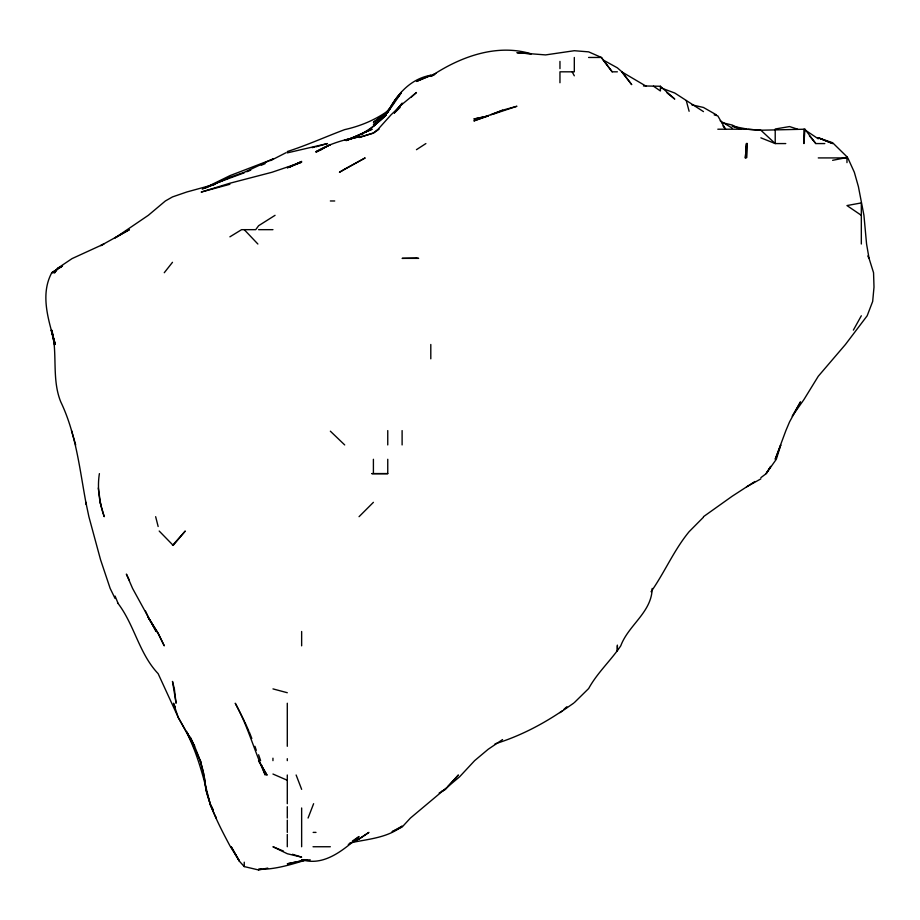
<?xml version="1.0" encoding="UTF-8"?>
<svg xmlns="http://www.w3.org/2000/svg" width="920" height="920" viewBox="0 0 920 920"><rect width="100%" height="100%" fill="white"/><g stroke="black" fill="none" stroke-linecap="round" stroke-linejoin="round"><path stroke-width="1.38" d="M747.293 143.566L746.522 157.918L746.522 143.566L747.293 143.566L746.522 143.566L745.338 157.918L746.522 143.566M747.822 129.306L760.863 130.226L804.919 129.214L803.919 143.566L803.919 129.214M100.096 502.331L104.236 516.683C99.337 502.918 97.06 488.163 99.394 473.627M652.199 588.432C651.728 612.409 628.486 624.944 620.758 645.84C610.765 660.629 597.287 672.784 588.662 688.528L574.31 702.638M308.073 818.041L313.616 803.7M853.357 330.13L861.327 315.778M770.73 466.451L766.233 473.627L760.863 477.652M770.661 466.451L766.095 473.627L776.307 459.287L780.781 444.935L775.215 459.287L785.887 430.583L789.567 421.877L800.504 401.879L792.2 416.231L803.919 399.591L818.271 376.257L845.445 344.482L867.169 315.778L872.678 301.426L874 287.075L873.551 272.722L869.055 258.37L866.571 244.018L863.937 215.326L858.406 186.622L854.335 172.27L847.814 157.918L818.271 157.918M651.061 591.721C664.723 572.274 673.9 550.16 689.115 531.691L703.466 517.201M115.092 598.494L110.17 588.432L100.556 559.74L88.883 516.683L85.87 502.331C79.557 468.36 75.912 433.447 60.766 401.879C51.486 378.982 57.833 353.659 51.807 330.13L54.498 344.482L51.255 330.13L55.349 344.482C48.99 321.574 39.617 295.262 51.773 272.722L54.717 272.722L57.684 268.26L72.036 258.612L103.879 244.018L100.74 245.628L129.398 229.666L115.092 237.889L148.304 215.326L165.37 200.974L172.488 196.914L186.84 191.981L215.544 184.092L207.943 186.622L229.896 177.307L244.248 172.316L272.952 158.976M322.517 149.097L315.997 151.673C329.268 143.957 343.999 139.46 359.053 136.838L344.701 140.254L359.053 136.206L346 140.484L372.128 129.214L346 140.541C363.503 134.653 379.856 123.889 390.275 108.445M385.641 114.862L387.757 111.837L385.675 114.862L373.405 124.534C387.815 118.105 390.436 102.672 401.223 92.874M396.716 99.417L401.338 92.816M395.956 100.521L387.757 112.251C396.75 94.541 410.228 78.948 430.801 75.233L416.449 81.443L435.896 73.439M54.717 272.722L57.684 268.628L62.468 265.995L51.773 272.722L62.468 265.822M401.338 92.264L395.197 100.521L399.51 95.139M164.266 272.722L172.488 262.303M393.622 103.534L384.146 114.862L373.405 122.233L386.963 112.55M172.488 545.387L185.288 531.035L173.19 545.387L159.195 531.035M447.994 786.266L458.424 774.996L445.544 789.348L439.173 793.017M359.053 516.683L373.405 502.331M394.438 112.987L400.188 107.329M411.481 96.956L416.449 92.506L402.109 104.305L391.011 114.862L378.12 129.214L373.405 132.986L359.053 137.494L373.405 133.135L379.063 129.214M373.405 126.327L386.32 114.862L370.139 129.214M561.936 711.079C541.339 725.006 518.88 736.506 495.063 743.831M563.925 709.331L566.892 706.721M349.922 842.938C367.69 839.074 387.435 838.074 402.109 826.148L392.092 831.703L402.109 827.045L410.447 818.041L459.505 776.894L474.628 760.644L488.209 749.259L502.561 739.565M559.958 712.667L573.562 703.236M703.466 516.683L732.17 496.248L754.883 481.505M352.429 840.995L359.053 836.544C343.321 850.126 323.909 866.674 301.645 859.648M416.449 149.684L425.891 143.566M387.757 111.021C374.831 120.106 360.099 126.201 344.701 129.616C325.461 136.827 306.9 145.279 287.293 151.547M361.272 134.814L363.492 133.423M365.7 132.02L367.919 130.617M229.896 236.831L241.592 229.666L255.725 229.666L258.601 225.722L275.057 215.326M270.56 160.62L286.097 152.674M441.565 791.43L445.153 789.348M818.271 137.724L832.623 143.566L818.271 137.816L832.623 142.726L846.975 156.791L844.962 157.918L832.623 160.31M746.522 486.887L760.863 478.871M348.289 844.399L359.053 839.051L368.931 832.393L359.053 838.936L355.143 840.144M289.685 167.152L301.645 161.437L287.293 167.831L301.645 162.184L271.975 172.27L229.896 183.23L201.192 192.073L229.896 184.276M202.296 189.198L229.896 175.662L272.952 159.114M434.631 74.681L430.801 76.406C459.632 57.029 496.524 43.217 531.254 53.866L516.913 52.67L545.606 54.912L574.31 50.715L588.662 51.865L601.415 57.465L612.168 71.817L617.366 71.817M57.684 268.387L61.605 266.742M204.941 188.255L229.896 177.307L215.544 183.39L244.248 172.799M261.211 165.255L265.121 163.656M246.802 171.741L250.734 170.177M488.209 116.012L473.857 119.013L488.209 115.977L473.857 120.934L502.561 110.216L516.913 106.26L492.51 114.39M490.866 114.862L502.561 110.216M355.143 840.121L359.053 838.936L355.143 839.81M387.757 473.627L371.933 473.627L387.757 473.627L387.757 459.287M315.997 146.809L327.44 143.566L287.293 152.881M306.866 859.889L287.293 863.799L306.923 859.717C291.168 864.524 275.287 869.584 258.601 869.365L258.601 869.963L267.731 868.089M312.087 147.637L314.697 147.085M775.215 128.995L789.567 126.569L797.674 129.214M258.601 869.365L261.211 868.94M304.255 859.636L301.645 860.05L310.259 859.866M588.582 57.465L601.415 57.465L602.485 59.087M643.459 85.951L660.41 86.261L674.762 99.073L667.034 92.92M717.818 129.214L746.522 129.214M785.76 143.566L775.215 143.566L760.863 137.839M809.416 135.838L815.821 143.566L824.791 143.566M330.349 200.974L334.719 200.974M258.601 229.666L272.952 229.666M344.701 444.935L330.349 431.181M617.366 645.84L617.366 650.727L617.366 645.104M272.976 688.896L287.293 692.725M313.156 832.393L315.997 832.393M313.03 846.745L330.349 846.745M747.442 129.214L760.863 130.226L775.215 143.566L775.215 129.996M746.522 128.949L732.17 126.178L740.922 129.214L732.17 125.028L721.728 122.544M691.725 104.788L703.466 107.468L716.427 114.862M190.348 737.161C198.306 753.664 204.677 770.868 205.827 789.348C210.645 809.289 220.317 827.735 229.896 845.756L239.453 861.097L231.196 846.745L239.28 861.097L244.248 866.582L258.601 869.963M714.184 114.862L717.818 115.897L725.558 129.214L722.982 125.936M292.514 854.289L301.645 857.164L287.293 853.737L272.952 846.745L283.383 851.034M661.721 88.147L674.762 93.023L703.466 111.619M287.293 780.263L272.952 774.03M646.058 86.169L621.724 71.817L631.718 84.64L621.931 71.817L617.366 67.85L603.014 59.904L612.168 71.817M720.21 120.83L732.17 128.11M805.023 129.962L818.271 138.828M861.327 215.326L846.975 205.562L861.327 202.917L861.327 244.018M653.464 86.169L660.41 90.976L660.41 86.261M244.248 229.666L257.876 244.018M804.919 129.214L815.821 143.566M117.553 602.784C134.458 624.611 138.931 653.407 158.148 673.67L178.33 717.588L186.3 731.94C198.053 754.607 203.883 779.228 210.093 803.7M148.936 618.332L156.193 631.488L132.583 588.432L126.373 574.091L129.444 580.439M867.767 256.002L869.055 258.37M572.171 71.817L574.31 75.796M215.544 816.741L216.234 818.041L209.679 803.7M244.248 720.808L235.244 703.236C247.882 726.087 254.495 751.41 265.236 774.996L261.268 764.554M145.475 611.075L148.269 617.136M175.294 707.158L173.489 703.236L178.273 717.588L194.649 746.293L186.84 731.94L200.376 760.644L203.665 773.685M244.8 722.039L248.699 730.71M115.092 596.102L117.829 602.784M249.251 731.94L251.827 738.461M296.125 774.996L301.645 789.348M71.495 430.583L75.693 444.935M254.92 746.293L256.3 750.294M258.601 754.779L260.601 760.644M200.376 760.644L201.192 763.163M210.185 803.7L205.861 789.348L203.975 774.996M686.251 100.521L689.115 111.274M155.652 516.683L158.148 526.516M100.74 504.631L98.29 487.979M846.975 156.791L846.975 162.633M574.31 57.465L574.31 71.817L559.958 71.817L559.958 82.742M559.958 61.387L559.958 68.643M430.801 344.482L430.801 358.823M402.109 430.583L402.109 444.935M387.757 430.583L387.757 444.935M373.405 459.287L373.405 473.19M301.645 631.488L301.645 645.84M301.645 807.978L301.645 846.745M287.293 703.236L287.293 746.293M287.293 758.689L287.293 760.644M287.293 774.996L287.293 803.7M287.293 806.725L287.293 818.041M287.293 820.168L287.293 832.393M287.293 834.44L287.293 846.745M272.952 758.195L272.952 760.644M244.248 862.189L244.248 866.582M402.109 103.304L394.3 112.769L402.109 103.304M344.701 169.096L339.445 172.27L365.183 157.918L344.701 169.096M330.349 144.555L315.997 152.133L330.349 144.67M416.449 258.083L402.109 258.37L418.646 258.37L416.449 258.083M158.148 633.523L148.028 617.136L158.148 633.19L164.266 645.84L158.148 633.523M266.95 774.996L258.555 760.644L266.95 774.996M213.118 809.98L210.691 804.954L213.164 809.98M86.388 504.47L85.836 502.331L86.388 504.47M174.363 688.896L172.488 681.432L176.077 703.236L174.363 688.896"/></g></svg>
